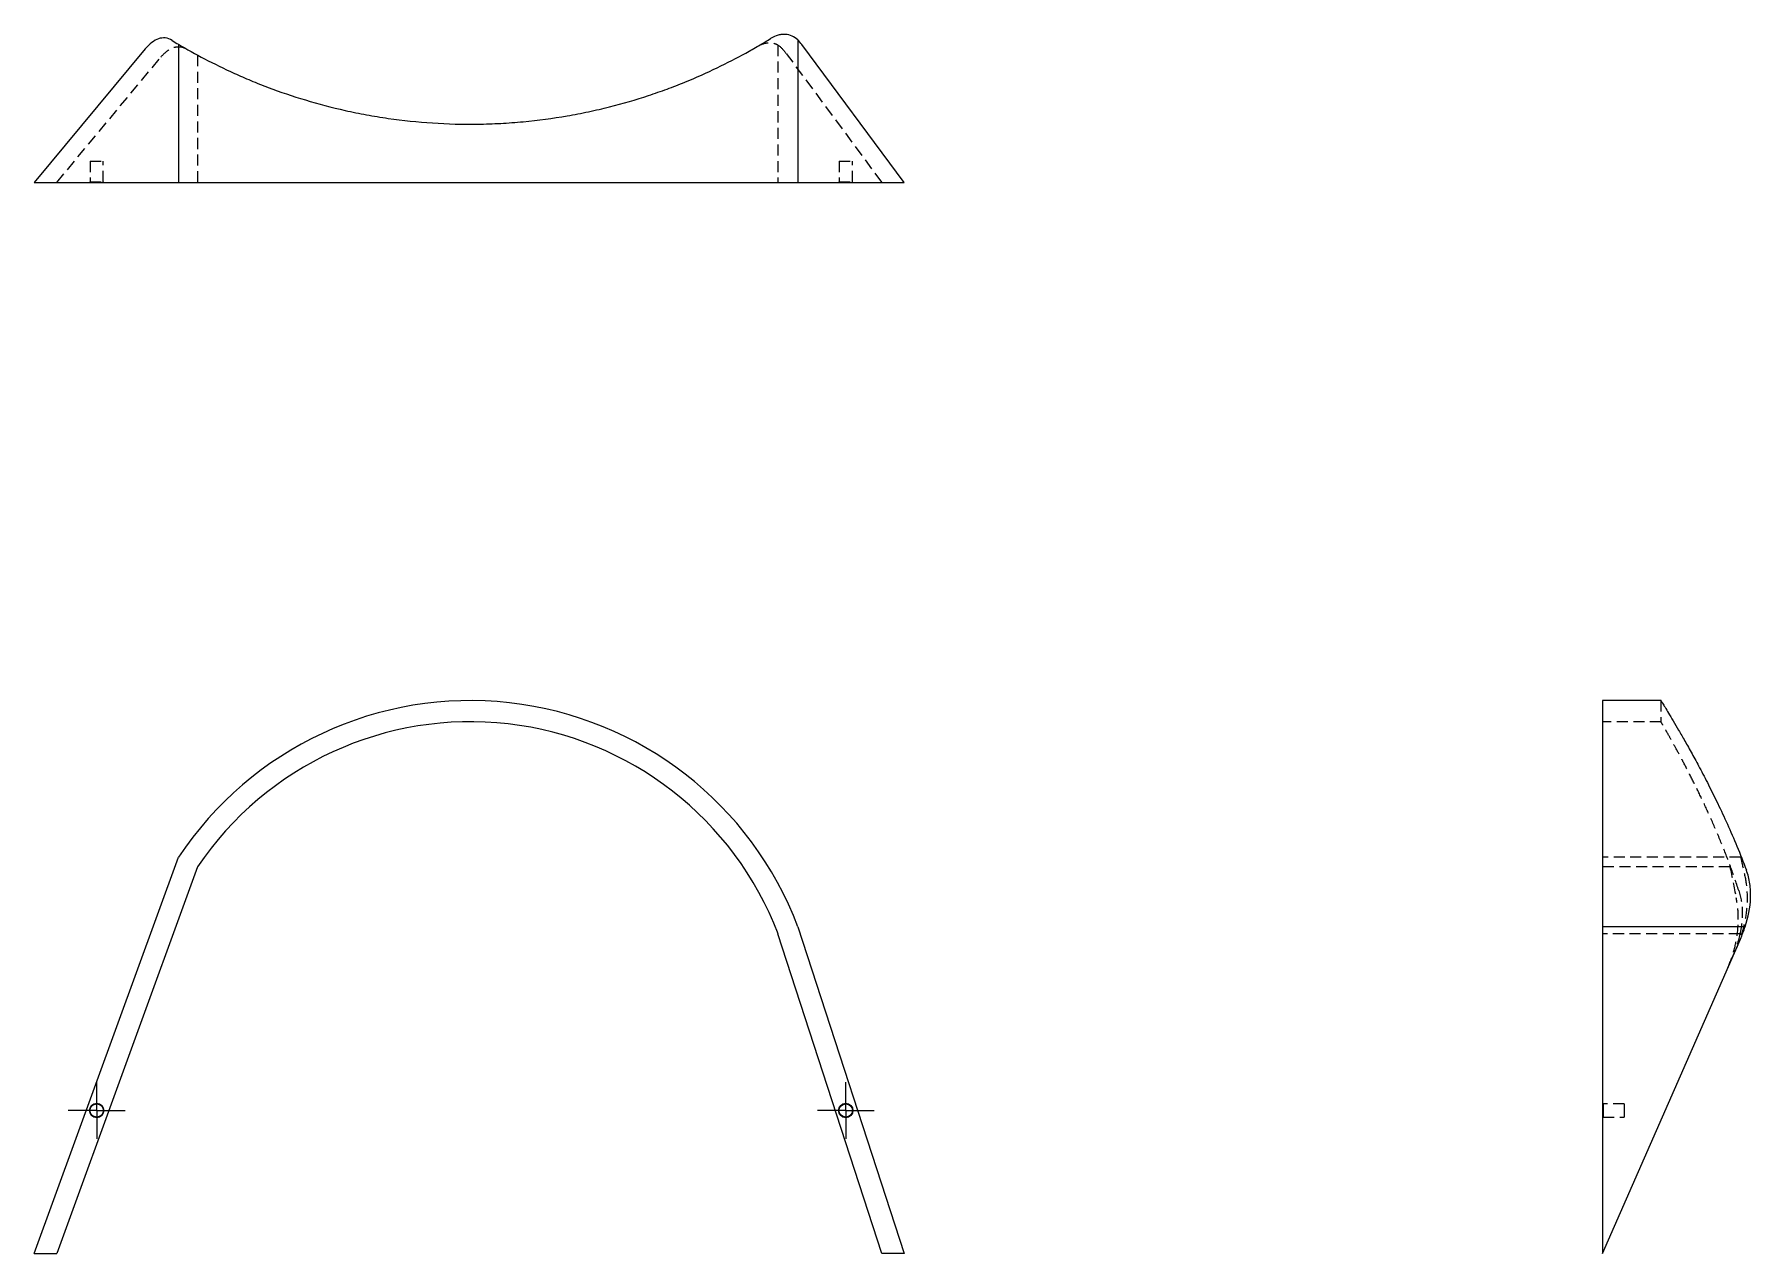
# Model space of a CAD drawing. Header units: millimetres. Extents: x 33 to 230, y 25 to 165.
import ezdxf

# ---------------------------------------------------------------- set-up
doc = ezdxf.new("R2010")
doc.units = ezdxf.units.MM
doc.linetypes.add('HIDDEN', pattern=[1.905, 1.27, -0.635])
doc.layers.add('10', color=7, linetype='Continuous')

# ---------------------------------------------------------------- blocks, each defined once
blk = doc.blocks.new('SW_CENTERMARKSYMBOL_0')
at = {"layer": '10', "color": 0}
for p, q in [((0, 2.5), (0, 3.26)), ((0, 0), (0, 2.5)), ((-2.5, 0), (-3.26, 0)), ((0, 0), (-2.5, 0)), ((0, 0), (0, -2.5)), ((0, 0), (2.5, 0)), ((2.5, 0), (3.26, 0)), ((0, -2.5), (0, -3.26))]:
    blk.add_line(p, q, dxfattribs=at)
blk = doc.blocks.new('SW_CENTERMARKSYMBOL_1')
at = {"layer": '10', "color": 0}
for p, q in [((0, 2.5), (0, 3.26)), ((0, 0), (0, 2.5)), ((-2.5, 0), (-3.26, 0)), ((0, 0), (-2.5, 0)), ((0, 0), (0, -2.5)), ((0, 0), (2.5, 0)), ((2.5, 0), (3.26, 0)), ((0, -2.5), (0, -3.26))]:
    blk.add_line(p, q, dxfattribs=at)

msp = doc.modelspace()

# ---------------------------------------------------------------- linework, layer by layer
at = {"color": 7, "linetype": 'Continuous', "lineweight": 25}
for p, q in [((49.59, 164.2), (49.59, 148.32)), ((120.79, 164.71), (120.79, 148.32)), ((133, 148.32), (121.25, 164.16)), ((45.75, 163.68), (33, 148.32)), ((33, 148.32), (49.59, 148.32)), ((49.59, 148.32), (120.79, 148.32)), ((120.79, 148.32), (133, 148.32)), ((220.04, 88.78), (213.32, 88.78)), ((213.32, 88.78), (213.32, 62.79)), ((33, 25.22), (49.59, 70.79)), ((51.77, 69.68), (35.58, 25.22)), ((130.45, 25.22), (118.5, 61.98)), ((120.79, 62.79), (133, 25.22)), ((229.71, 62.79), (213.32, 62.79)), ((213.32, 62.79), (213.32, 25.22)), ((213.32, 25.22), (229.16, 61.37)), ((33, 25.22), (35.58, 25.22)), ((133, 25.22), (130.45, 25.22))]:
    msp.add_line(p, q, dxfattribs=at)
at = {"color": 7, "linetype": 'HIDDEN', "lineweight": 18}
for p, q in [((118.5, 164.12), (118.5, 148.32)), ((35.58, 148.32), (47.54, 162.72)), ((51.77, 162.96), (51.77, 148.32)), ((119.44, 163.16), (130.45, 148.32)), ((39.41, 150.79), (40.93, 150.79)), ((39.41, 150.79), (39.41, 148.39)), ((40.93, 148.39), (40.93, 150.79)), ((125.53, 150.79), (127.06, 150.79)), ((125.53, 150.79), (125.53, 148.39)), ((127.06, 148.39), (127.06, 150.79)), ((39.41, 148.39), (39.34, 148.32)), ((39.41, 148.39), (40.93, 148.39)), ((41, 148.32), (40.93, 148.39)), ((125.53, 148.39), (125.47, 148.32)), ((125.53, 148.39), (127.06, 148.39)), ((127.13, 148.32), (127.06, 148.39)), ((220.02, 88.78), (220.02, 86.34)), ((220.04, 88.75), (220.04, 88.75)), ((220.03, 86.35), (213.32, 86.35)), ((229.2, 70.79), (213.32, 70.79)), ((227.96, 69.68), (213.32, 69.68)), ((229.12, 61.98), (213.32, 61.98)), ((213.39, 42.44), (213.32, 42.5)), ((213.39, 42.44), (213.32, 42.5)), ((213.39, 42.44), (213.39, 41.67)), ((213.39, 42.44), (213.39, 42.44)), ((215.79, 42.44), (213.39, 42.44)), ((215.79, 42.44), (213.39, 42.44)), ((213.39, 41.67), (213.39, 40.91)), ((215.79, 42.44), (215.79, 41.67)), ((215.79, 42.44), (215.79, 42.44)), ((215.79, 41.67), (215.79, 40.91)), ((213.32, 40.84), (213.39, 40.91)), ((213.32, 40.84), (213.39, 40.91)), ((213.39, 40.91), (213.39, 40.91)), ((213.39, 40.91), (215.79, 40.91)), ((213.39, 40.91), (215.79, 40.91)), ((215.79, 40.91), (215.79, 40.91))]:
    msp.add_line(p, q, dxfattribs=at)
at = {"color": 7, "linetype": 'Continuous', "lineweight": 25}
for centre, radius in [((40.17, 41.67), 0.829), ((40.17, 41.67), 0.763), ((126.3, 41.67), 0.829), ((126.3, 41.67), 0.763)]:
    msp.add_circle(centre, radius, dxfattribs=at)
for centre, radius, start, end in [((83.07, 220.69), 65.67, 238.5801, 239.3429), ((83.14, 48.5), 40.28, 20.775, 146.4072), ((83.14, 48.5), 37.85, 20.8633, 145.976)]:
    msp.add_arc(centre, radius, start, end, dxfattribs=at)
at = {"color": 7, "linetype": 'HIDDEN', "lineweight": 18}
for centre, start_param, end_param in [((285.69, 155.7), 2.067701, 2.090209), ((285.69, 162.79), 2.105864, 2.119176)]:
    msp.add_ellipse(centre, major_axis=(0, 180.43), ratio=0.36397, start_param=start_param, end_param=end_param, dxfattribs=at)
at = {"color": 7, "linetype": 'Continuous', "lineweight": 25}
for points, knots in [([(48.84, 164.65), (48.58, 164.81), (48.32, 164.9), (47.93, 164.94), (47.8, 164.94), (47.54, 164.91), (47.4, 164.88), (47.01, 164.75), (46.75, 164.6), (46.25, 164.21), (46, 163.97), (45.75, 163.68)], [0, 0, 0, 0, 0.25, 0.25, 0.375, 0.375, 0.5, 0.5, 0.75, 0.75, 1, 1, 1, 1]), ([(49.59, 164.2), (50.51, 163.65), (51.51, 163.09), (53.65, 161.97), (54.79, 161.41), (56.62, 160.58), (57.25, 160.31), (58.54, 159.77), (59.21, 159.5), (61.26, 158.73), (62.69, 158.25), (65.64, 157.36), (67.17, 156.95), (69.55, 156.42), (70.36, 156.26), (71.6, 156.03), (72.01, 155.96), (72.85, 155.82), (73.27, 155.75), (75.37, 155.45), (77.07, 155.27), (80.5, 155.05), (82.24, 155), (84.86, 155.04), (85.75, 155.07), (87.49, 155.16), (88.35, 155.23), (90.93, 155.47), (92.61, 155.69), (95.09, 156.12), (95.91, 156.28), (97.54, 156.63), (98.34, 156.81), (100.68, 157.4), (102.18, 157.84), (104.35, 158.56), (105.05, 158.8), (106.44, 159.31), (107.12, 159.58), (109.1, 160.38), (110.34, 160.94), (112.68, 162.06), (113.78, 162.63), (115.31, 163.48), (115.81, 163.76), (116.75, 164.31), (117.21, 164.59), (117.64, 164.85)], [0, 0, 0, 0, 0.0625, 0.0625, 0.125, 0.125, 0.15625, 0.15625, 0.1875, 0.1875, 0.25, 0.25, 0.3125, 0.3125, 0.34375, 0.34375, 0.359375, 0.359375, 0.375, 0.375, 0.4375, 0.4375, 0.5, 0.5, 0.53125, 0.53125, 0.5625, 0.5625, 0.625, 0.625, 0.65625, 0.65625, 0.6875, 0.6875, 0.75, 0.75, 0.78125, 0.78125, 0.8125, 0.8125, 0.875, 0.875, 0.9375, 0.9375, 0.96875, 0.96875, 1, 1, 1, 1]), ([(120.79, 164.71), (120.38, 165.07), (119.9, 165.3), (119.23, 165.35), (119.09, 165.34), (118.81, 165.32), (118.67, 165.29), (118.24, 165.17), (117.94, 165.04), (117.64, 164.85)], [0, 0, 0, 0, 0.5, 0.5, 0.625, 0.625, 0.75, 0.75, 1, 1, 1, 1]), ([(220.04, 88.75), (220.04, 88.75), (220.04, 88.76), (220.2, 88.5), (220.48, 88.04), (220.89, 87.36), (221.42, 86.48), (222.05, 85.4), (222.78, 84.15), (223.59, 82.7), (224.5, 81.03), (225.49, 79.12), (226.57, 76.96), (227.67, 74.6), (228.78, 72.05), (229.5, 70.21), (229.85, 69.28)], [0, 0, 0, 0, 0.049266, 0.117127, 0.184989, 0.254775, 0.324566, 0.393583, 0.462605, 0.533208, 0.603815, 0.68164, 0.759468, 0.839108, 0.918746, 1, 1, 1, 1]), ([(229.71, 62.79), (230.07, 63.89), (230.3, 64.99), (230.35, 66.37), (230.34, 66.65), (230.32, 67.19), (230.29, 67.46), (230.17, 68.26), (230.04, 68.78), (229.85, 69.28)], [0, 0, 0, 0, 0.5, 0.5, 0.625, 0.625, 0.75, 0.75, 1, 1, 1, 1])]:
    msp.add_open_spline(points, degree=3, knots=knots, dxfattribs=at)
at = {"color": 7, "linetype": 'HIDDEN', "lineweight": 18}
for points, knots in [([(47.54, 162.72), (47.77, 163), (48.01, 163.23), (48.49, 163.6), (48.74, 163.74), (49.23, 163.91), (49.48, 163.94), (49.98, 163.9), (50.23, 163.82), (50.47, 163.68)], [0, 0, 0, 0, 0.25, 0.25, 0.5, 0.5, 0.75, 0.75, 1, 1, 1, 1]), ([(116.19, 163.98), (116.63, 164.24), (117.04, 164.36), (117.62, 164.39), (117.81, 164.37), (118.17, 164.28), (118.34, 164.21), (118.5, 164.12)], [0, 0, 0, 0, 0.5, 0.5, 0.75, 0.75, 1, 1, 1, 1]), ([(228.98, 66.94), (228.66, 67.88), (228.03, 69.76), (226.99, 72.39), (225.94, 74.88), (224.89, 77.15), (223.9, 79.2), (222.96, 81.03), (222.11, 82.64), (221.39, 83.95), (220.82, 84.97), (220.39, 85.72), (220.12, 86.19), (220.01, 86.38), (220.03, 86.34), (220.03, 86.34)], [0, 0, 0, 0, 0.082322, 0.16465, 0.249345, 0.334038, 0.416368, 0.498692, 0.58369, 0.668679, 0.746119, 0.823552, 0.903931, 0.984307, 1, 1, 1, 1]), ([(229.65, 68.73), (229.81, 68.02), (229.9, 67.31), (229.94, 66.23), (229.94, 65.88), (229.91, 65.16), (229.88, 64.79), (229.75, 63.72), (229.6, 63.01), (229.21, 61.61), (228.97, 60.93), (228.68, 60.26)], [0, 0, 0, 0, 0.25, 0.25, 0.375, 0.375, 0.5, 0.5, 0.75, 0.75, 1, 1, 1, 1]), ([(227.72, 58.08), (228, 58.71), (228.23, 59.36), (228.6, 60.69), (228.74, 61.36), (228.91, 62.73), (228.94, 63.42), (228.9, 64.78), (228.82, 65.46), (228.68, 66.13)], [0, 0, 0, 0, 0.25, 0.25, 0.5, 0.5, 0.75, 0.75, 1, 1, 1, 1]), ([(228.98, 66.94), (229.24, 66.16), (229.36, 65.35), (229.39, 64.11), (229.37, 63.69), (229.28, 62.83), (229.21, 62.41), (229.12, 61.98)], [0, 0, 0, 0, 0.5, 0.5, 0.75, 0.75, 1, 1, 1, 1])]:
    msp.add_open_spline(points, degree=3, knots=knots, dxfattribs=at)
for points in [[(118.5, 164.12), (118.83, 163.89), (119.14, 163.57), (119.44, 163.16)], [(229.12, 61.98), (228.89, 60.99), (228.57, 60.03), (228.16, 59.09)]]:
    msp.add_open_spline(points, degree=3, dxfattribs=at)
at = {"color": 7, "linetype": 'Continuous', "lineweight": 25}
for points in [[(121.25, 164.16), (121.1, 164.37), (120.95, 164.55), (120.79, 164.71)], [(229.16, 61.37), (229.37, 61.83), (229.55, 62.31), (229.71, 62.79)]]:
    msp.add_open_spline(points, degree=3, dxfattribs=at)

# ---------------------------------------------------------------- block references
at = {"layer": '10'}
for name, p in [('SW_CENTERMARKSYMBOL_0', (40.17, 41.67)), ('SW_CENTERMARKSYMBOL_1', (126.3, 41.67))]:
    msp.add_blockref(name, p, dxfattribs=at)

doc.saveas('drawing.dxf')
